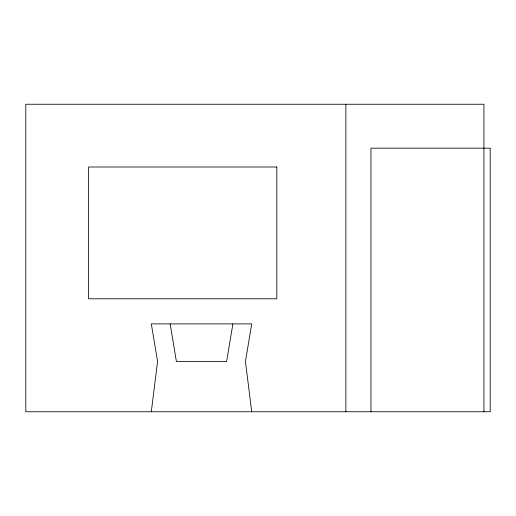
<?xml version="1.0" encoding="UTF-8"?>
<svg xmlns="http://www.w3.org/2000/svg" width="516" height="516" viewBox="0 0 516 516"><rect width="100%" height="100%" fill="white"/><g stroke="black" fill="none" stroke-linecap="round" stroke-linejoin="round"><path stroke-width="0.77" d="M151.311 411.755L157.586 361.548L151.311 323.893L251.724 323.893L245.448 361.548L251.724 411.755M232.897 323.893L226.621 361.548L176.414 361.548L170.138 323.893M483.924 411.755L483.924 104.245L25.8 104.245L25.8 411.755L490.2 411.755L490.2 148.176L370.965 148.176L370.965 411.755M345.862 104.245L345.862 411.755M276.828 167.003L88.559 167.003L88.559 298.79L276.828 298.79L276.828 167.003"/></g></svg>
